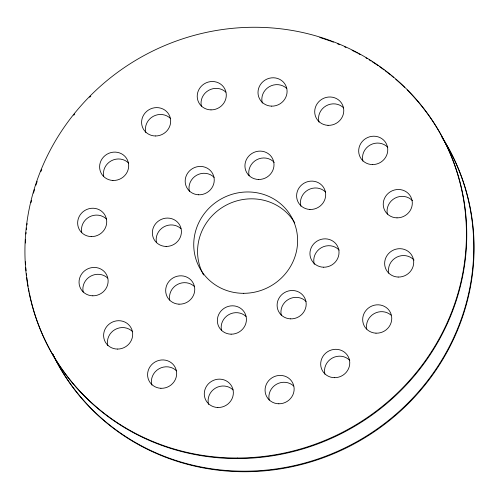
<?xml version="1.0" encoding="UTF-8"?>
<svg xmlns="http://www.w3.org/2000/svg" width="499" height="499" viewBox="0 0 499 499"><rect width="100%" height="100%" fill="white"/><g stroke="black" fill="none" stroke-linecap="round" stroke-linejoin="round"><path stroke-width="0.75" d="M407.246 89.951A223.134 212.923 -29.1 0 1 350.56 428.666A223.134 212.923 -29.1 0 1 31.3 301.67M31.125 300.947A223.134 212.923 -29.1 0 1 29.335 292.938M29.048 291.472A223.134 212.923 -29.1 0 1 28.499 288.534M28.112 286.332A223.134 212.923 -29.1 0 1 26.815 277.456M26.547 275.23A223.134 212.923 -29.1 0 1 26.385 273.739M26.091 270.757A223.134 212.923 -29.1 0 1 25.842 267.776M25.63 264.782A223.134 212.923 -29.1 0 1 25.468 261.788M25.412 243.019A223.134 212.923 -29.1 0 1 25.599 239.258M25.979 234A223.134 212.923 -29.1 0 1 26.11 232.497M26.403 229.496A223.134 212.923 -29.1 0 1 26.572 227.993M26.934 224.993A223.134 212.923 -29.1 0 1 27.127 223.496M30.994 202.663A223.134 212.923 -29.1 0 1 31.531 200.448M33.489 193.107A223.134 212.923 -29.1 0 1 34.568 189.458M35.947 185.104A223.134 212.923 -29.1 0 1 37.163 181.493M40.912 171.488A223.134 212.923 -29.1 0 1 41.779 169.361M73.765 115.238A223.134 212.923 -29.1 0 1 74.731 114.034M89.683 97.28A223.134 212.923 -29.1 0 1 90.774 96.176M319.772 37.494A223.134 212.923 -29.1 0 1 330.563 41.118M331.274 41.373A223.134 212.923 -29.1 0 1 333.401 42.172M337.63 43.837A223.134 212.923 -29.1 0 1 339.725 44.704M344.578 46.806A223.134 212.923 -29.1 0 1 345.957 47.43M352.094 50.349A223.134 212.923 -29.1 0 1 355.45 52.052M356.124 52.395A223.134 212.923 -29.1 0 1 357.452 53.1M358.781 53.811A223.134 212.923 -29.1 0 1 360.103 54.534M365.985 57.89A223.134 212.923 -29.1 0 1 367.276 58.657M369.198 59.83A223.134 212.923 -29.1 0 1 371.113 61.028M372.379 61.832A223.134 212.923 -29.1 0 1 377.999 65.575M379.234 66.429A223.134 212.923 -29.1 0 1 384.093 69.935M385.297 70.827A223.134 212.923 -29.1 0 1 390.605 74.969M391.765 75.917A223.134 212.923 -29.1 0 1 393.493 77.345M395.776 79.279A223.134 212.923 -29.1 0 1 404.589 87.337M441.297 136.14A223.134 212.923 -29.1 0 1 356.904 441.665A223.134 212.923 -29.1 0 1 52.407 353.435M442.401 137.936A223.134 212.923 -29.1 0 1 356.186 442.781A223.134 212.923 -29.1 0 1 52.389 353.317M203.586 274.955A52.501 50.1 -29.1 0 1 202.419 272.722M202.151 272.155A52.501 50.1 -29.1 0 1 226.084 205.208A52.501 50.1 -29.1 0 1 294.79 222.947M281.374 315.599A14.702 14.028 -29.1 0 1 288.472 299.375A14.702 14.028 -29.1 0 1 306.08 301.427M366.746 329.059A14.702 14.028 -29.1 0 1 374.032 313.696A14.702 14.028 -29.1 0 1 390.998 315.131M324.899 374.206A14.702 14.028 -29.1 0 1 332.247 358.082A14.702 14.028 -29.1 0 1 349.805 360.397M269.229 400.092A14.702 14.028 -29.1 0 1 276.421 384.299A14.702 14.028 -29.1 0 1 293.711 386.033M208.607 404.464A14.702 14.028 -29.1 0 1 215.437 388.141A14.702 14.028 -29.1 0 1 233.089 389.912M221.512 330.481A14.702 14.028 -29.1 0 1 228.717 314.688A14.702 14.028 -29.1 0 1 246.007 316.435M169.741 300.049A14.702 14.028 -29.1 0 1 177.438 284.467A14.702 14.028 -29.1 0 1 194.641 286.744M151.852 385.041A14.702 14.028 -29.1 0 1 158.938 368.817A14.702 14.028 -29.1 0 1 176.546 370.857M107.821 345.601A14.702 14.028 -29.1 0 1 115.163 329.477A14.702 14.028 -29.1 0 1 132.728 331.791M83.208 292.115A14.702 14.028 -29.1 0 1 90.406 276.321A14.702 14.028 -29.1 0 1 107.697 278.055M81.755 232.696A14.702 14.028 -29.1 0 1 89.202 217.003A14.702 14.028 -29.1 0 1 106.449 219.005M156.505 242.751A14.702 14.028 -29.1 0 1 163.709 226.958A14.702 14.028 -29.1 0 1 181 228.698M189.445 191.522A14.702 14.028 -29.1 0 1 196.537 175.305A14.702 14.028 -29.1 0 1 214.146 177.357M249.095 175.779A14.702 14.028 -29.1 0 1 256.698 159.767A14.702 14.028 -29.1 0 1 274.207 162.356M300.878 206.206A14.702 14.028 -29.1 0 1 307.97 189.988A14.702 14.028 -29.1 0 1 325.579 192.04M314.326 264.37A14.702 14.028 -29.1 0 1 321.3 247.722A14.702 14.028 -29.1 0 1 339.214 250.093M388.752 273.153A14.702 14.028 -29.1 0 1 396.605 257.241A14.702 14.028 -29.1 0 1 414.064 260.098M387.399 214.165A14.702 14.028 -29.1 0 1 394.996 198.147A14.702 14.028 -29.1 0 1 412.511 200.729M362.892 161.108A14.702 14.028 -29.1 0 1 370.233 144.984A14.702 14.028 -29.1 0 1 387.798 147.299M318.967 122.093A14.702 14.028 -29.1 0 1 326.059 105.869A14.702 14.028 -29.1 0 1 343.668 107.915M262.331 103.1A14.702 14.028 -29.1 0 1 269.161 86.776A14.702 14.028 -29.1 0 1 286.813 88.548M201.378 106.187A14.702 14.028 -29.1 0 1 208.576 90.388A14.702 14.028 -29.1 0 1 225.866 92.128M145.808 132.503A14.702 14.028 -29.1 0 1 153.156 116.379A14.702 14.028 -29.1 0 1 170.714 118.693M103.68 176.353A14.702 14.028 -29.1 0 1 111.371 160.765A14.702 14.028 -29.1 0 1 128.574 163.036M237.493 458.02A223.134 212.923 -29.1 0 0 440.829 134.449A223.134 212.923 -29.1 0 0 58.726 135.454A223.134 212.923 -29.1 0 0 237.493 458.02M243.755 293.318A52.501 50.1 -29.1 0 0 291.597 217.184A52.501 50.1 -29.1 0 0 201.69 217.421A52.501 50.1 -29.1 0 0 243.755 293.318M290.418 318.855A14.702 14.028 -29.1 0 0 304.814 298.14A14.702 14.028 -29.1 0 0 279.714 297.036A14.702 14.028 -29.1 0 0 290.418 318.855M375.99 333.17A14.702 14.028 -29.1 0 0 390.38 312.449A14.702 14.028 -29.1 0 0 365.28 311.357A14.702 14.028 -29.1 0 0 375.99 333.17M334.686 377.681A14.702 14.028 -29.1 0 0 348.084 356.367A14.702 14.028 -29.1 0 0 322.909 356.429A14.702 14.028 -29.1 0 0 334.686 377.681M278.841 403.785A14.702 14.028 -29.1 0 0 292.57 382.658A14.702 14.028 -29.1 0 0 267.414 382.34A14.702 14.028 -29.1 0 0 278.841 403.785M217.826 407.508A14.702 14.028 -29.1 0 0 231.885 386.582A14.702 14.028 -29.1 0 0 206.754 385.877A14.702 14.028 -29.1 0 0 217.826 407.508M231.118 334.18A14.702 14.028 -29.1 0 0 244.859 313.06A14.702 14.028 -29.1 0 0 219.703 312.73A14.702 14.028 -29.1 0 0 231.118 334.18M178.985 304.172A14.702 14.028 -29.1 0 0 193.381 283.457A14.702 14.028 -29.1 0 0 168.282 282.353A14.702 14.028 -29.1 0 0 178.985 304.172M160.903 388.291A14.702 14.028 -29.1 0 0 175.286 367.57A14.702 14.028 -29.1 0 0 150.187 366.478A14.702 14.028 -29.1 0 0 160.903 388.291M117.608 349.075A14.702 14.028 -29.1 0 0 131.006 327.756A14.702 14.028 -29.1 0 0 105.832 327.824A14.702 14.028 -29.1 0 0 117.608 349.075M92.82 295.807A14.702 14.028 -29.1 0 0 106.549 274.681A14.702 14.028 -29.1 0 0 81.393 274.363A14.702 14.028 -29.1 0 0 92.82 295.807M91.186 236.595A14.702 14.028 -29.1 0 0 105.245 215.674A14.702 14.028 -29.1 0 0 80.114 214.969A14.702 14.028 -29.1 0 0 91.186 236.595M166.111 246.444A14.702 14.028 -29.1 0 0 179.852 225.33A14.702 14.028 -29.1 0 0 154.696 224.999A14.702 14.028 -29.1 0 0 166.111 246.444M198.483 194.778A14.702 14.028 -29.1 0 0 212.88 174.07A14.702 14.028 -29.1 0 0 187.78 172.966A14.702 14.028 -29.1 0 0 198.483 194.778M258.7 179.478A14.702 14.028 -29.1 0 0 272.435 158.364A14.702 14.028 -29.1 0 0 247.279 158.033A14.702 14.028 -29.1 0 0 258.7 179.478M309.923 209.461A14.702 14.028 -29.1 0 0 324.313 188.753A14.702 14.028 -29.1 0 0 299.213 187.649A14.702 14.028 -29.1 0 0 309.923 209.461M323.701 267.214A14.702 14.028 -29.1 0 0 337.443 246.094A14.702 14.028 -29.1 0 0 312.287 245.764A14.702 14.028 -29.1 0 0 323.701 267.214M398.183 277.051A14.702 14.028 -29.1 0 0 412.243 256.13A14.702 14.028 -29.1 0 0 387.112 255.426A14.702 14.028 -29.1 0 0 398.183 277.051M397.011 217.851A14.702 14.028 -29.1 0 0 410.739 196.731A14.702 14.028 -29.1 0 0 385.584 196.413A14.702 14.028 -29.1 0 0 397.011 217.851M372.678 164.583A14.702 14.028 -29.1 0 0 386.076 143.269A14.702 14.028 -29.1 0 0 360.902 143.332A14.702 14.028 -29.1 0 0 372.678 164.583M328.018 125.343A14.702 14.028 -29.1 0 0 342.401 104.628A14.702 14.028 -29.1 0 0 317.302 103.536A14.702 14.028 -29.1 0 0 328.018 125.343M271.55 106.144A14.702 14.028 -29.1 0 0 285.609 85.217A14.702 14.028 -29.1 0 0 260.478 84.512A14.702 14.028 -29.1 0 0 271.55 106.144M210.99 109.874A14.702 14.028 -29.1 0 0 224.718 88.753A14.702 14.028 -29.1 0 0 199.563 88.435A14.702 14.028 -29.1 0 0 210.99 109.874M155.594 135.977A14.702 14.028 -29.1 0 0 168.993 114.664A14.702 14.028 -29.1 0 0 143.818 114.726A14.702 14.028 -29.1 0 0 155.594 135.977M112.924 180.463A14.702 14.028 -29.1 0 0 127.314 159.749A14.702 14.028 -29.1 0 0 102.208 158.657A14.702 14.028 -29.1 0 0 112.924 180.463"/></g></svg>
